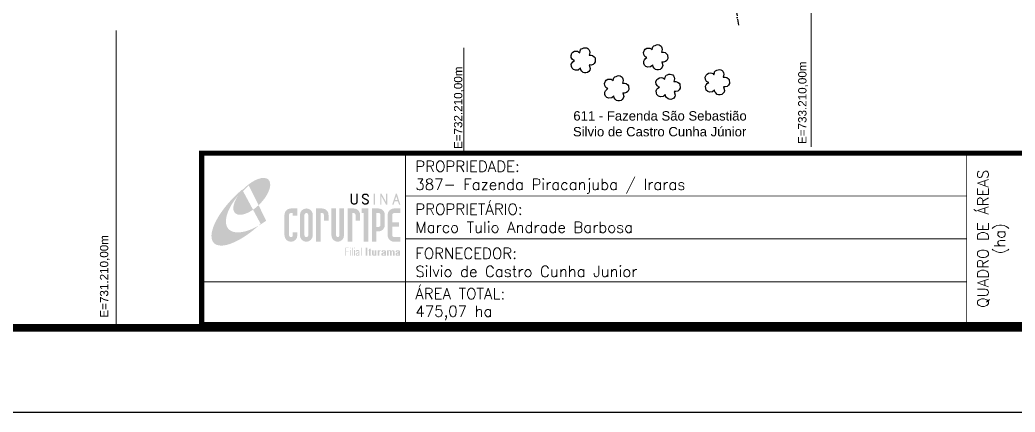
# Model space of a CAD drawing. Header units: inches. Extents: x 729142 to 736360, y 7830028 to 7835131.
# Drawn here: x 730933 to 733797, y 7830028 to 7831157 of the extents above; entities that cross this region are included whole.
import ezdxf
from ezdxf.enums import TextEntityAlignment as Align

# ---------------------------------------------------------------- set-up
doc = ezdxf.new("R2010")
doc.units = ezdxf.units.IN
doc.header["$MEASUREMENT"] = 0
for name, pattern in [('CONTINUO', [0]), ('LIN0', [0]), ('LIN3', [30, 20, -5, 0, -5])]:
    doc.linetypes.add(name, pattern=pattern)
doc.layers.add('GRID', color=4, linetype='Continuous', lineweight=13)
for name, color, linetype in [('MARGEM', 7, 'CONTINUO'), ('MATO', 7, 'Continuous'), ('REDE ELETRICA', 7, 'Continuous'), ('TEXTOS', 7, 'Continuous')]:
    doc.layers.add(name, color=color, linetype=linetype)
doc.styles.add('ARIAL', font='arial.ttf', dxfattribs={"height": 10})
doc.styles.add('SIMPLEX', font='simplex', dxfattribs={"height": 0.2})

# ---------------------------------------------------------------- blocks, each defined once
blk = doc.blocks.new('A$C21C13DF3')
h = blk.add_hatch(color=20)
edge = h.paths.add_edge_path()
edge.add_ellipse((23.81, 35.23), major_axis=(-9.9, -9.89), ratio=0.469426, start_angle=292.73277, end_angle=601.25787)
edge.add_ellipse((28.75, 32.68), major_axis=(18.74, 16.74), ratio=0.457614, start_angle=79.90686, end_angle=107.91393)
edge = h.paths.add_edge_path()
edge.add_ellipse((22.01, 27.72), major_axis=(20.67, 20.14), ratio=0.386848, start_angle=63.96117, end_angle=264.59932)
edge.add_ellipse((28.75, 32.68), major_axis=(18.74, 16.74), ratio=0.457614, start_angle=107.91393, end_angle=245.11815, ccw=False)
edge.add_ellipse((23.81, 35.23), major_axis=(-9.9, -9.89), ratio=0.469426, start_angle=241.25787, end_angle=292.73277, ccw=False)
for color, points in [(20, [(17.83, 38.71), (15.92, 36.77), (15.75, 35.93), (16.24, 35.53), (16.66, 36.37), (23.77, 43.45), (22.3, 42.48), (20.57, 41.18)]), (7, [(86.58, 36.9), (85.81, 36.9), (85.81, 32.21, -0.414214), (84.7, 31.1), (84.24, 31.1, -0.414214), (83.13, 32.21), (83.13, 36.9), (82.35, 36.9), (82.35, 32.21, 0.414214), (84.24, 30.32), (84.7, 30.32, 0.414214), (86.58, 32.21)]), (7, [(91.44, 36.9), (90.75, 36.9, 0.396318), (88.98, 35.24), (88.98, 35.16, 0.151912), (89.5, 34.05), (89.6, 33.97), (92.15, 32.61), (93.14, 32.35, 0.12407), (92.64, 33.22), (90.03, 34.62, -0.13192), (89.76, 35.23, -0.385578), (90.75, 36.13), (91.44, 36.13, -0.414214), (92.43, 35.13), (93.21, 35.13, 0.414214)]), (7, [(92.43, 35.13), (93.21, 35.13, 0.414214), (91.44, 36.9), (90.75, 36.9, 0.396318), (88.98, 35.24), (88.98, 35.16, 0.151912), (89.5, 34.05), (89.6, 33.97), (92.15, 32.61), (92.15, 32.61, -0.131921), (92.43, 32, -0.385578), (91.44, 31.1), (90.75, 31.1, -0.414214), (89.75, 32.09), (88.98, 32.09, 0.414214), (90.75, 30.32), (91.44, 30.32, 0.402546), (93.21, 32.02, 0.165292), (92.64, 33.22), (90.03, 34.62, -0.13192), (89.76, 35.23, -0.385578), (90.75, 36.13), (91.44, 36.13, -0.414214)]), (7, [(45.9, 18.47), (43.17, 18.47), (43.17, 12.16, 1), (50.82, 12.16), (50.82, 13.95), (48.1, 13.95), (48.1, 12.16, -1), (45.9, 12.16)])]:
    blk.add_hatch(color=color).paths.add_polyline_path(points)
h = blk.add_hatch(color=7)
h.paths.add_polyline_path([(96.69, 36.9), (95.91, 36.9), (95.91, 30.32), (96.69, 30.32)])
h.paths.add_polyline_path([(99.85, 30.32), (100.63, 30.32), (100.63, 35.19), (103.35, 30.32), (104.08, 30.32), (104.08, 36.9), (103.31, 36.9), (103.31, 31.98), (100.55, 36.9), (99.85, 36.9)])
h.paths.add_polyline_path([(106.96, 30.32), (107.77, 30.32), (108.39, 32.21), (110.39, 32.21), (111, 30.32), (111.82, 30.32), (109.67, 36.9), (109.11, 36.9)])
h.paths.add_polyline_path([(109.39, 35.27), (110.14, 32.98), (108.64, 32.98)], flags=16)
h = blk.add_hatch(color=7)
h.paths.add_polyline_path([(47, 28.06, 0.414214), (43.17, 24.23), (43.17, 18.47), (45.9, 18.47), (45.9, 24.23, -0.414214), (47, 25.33), (48.1, 25.33), (48.1, 23.74), (50.82, 23.74), (50.82, 28.06)])
h.paths.add_polyline_path([(65.43, 25.33, -0.414214), (66.53, 24.23), (66.53, 20.9), (69.25, 20.9), (69.25, 23.97, 0.433937), (65.43, 28.06), (61.9, 28.06), (61.9, 18.47), (64.63, 18.47), (64.63, 25.33)])
h.paths.add_polyline_path([(64.63, 18.47), (61.9, 18.47), (61.9, 8.34), (64.63, 8.34)])
h.paths.add_polyline_path([(71.02, 18.47), (73.74, 18.47), (73.74, 28.06), (71.02, 28.06)])
h.paths.add_polyline_path([(78.41, 28.06), (75.7, 28.06), (75.7, 18.47), (78.41, 18.47)])
h.paths.add_polyline_path([(75.7, 12.03, -1), (73.74, 12.03), (73.74, 18.47), (71.02, 18.47), (71.02, 12.03, 1), (78.41, 12.03), (78.41, 18.47), (75.7, 18.47)])
h.paths.add_polyline_path([(80.63, 18.47), (83.36, 18.47), (83.36, 25.33), (84.16, 25.33, -0.414214), (85.26, 24.23), (85.26, 20.9), (87.97, 20.9), (87.97, 23.97, 0.433937), (84.16, 28.06), (80.63, 28.06)])
h.paths.add_polyline_path([(83.36, 18.47), (80.63, 18.47), (80.63, 8.34), (83.36, 8.34)])
h.paths.add_polyline_path([(90, 18.47), (92.74, 18.47), (92.74, 28.06), (88.96, 28.06), (88.96, 25.31), (90, 25.31)])
h.paths.add_polyline_path([(92.74, 18.47), (90, 18.47), (90, 8.34), (92.74, 8.34)])
h.paths.add_polyline_path([(94.94, 18.47), (97.54, 18.47), (97.54, 25.45), (98.78, 25.45, -0.450417), (100, 24.08), (100, 18.47), (102.61, 18.47, 0.002307), (102.61, 18.5, 0.005282), (102.6, 18.59, -0.000938), (102.6, 18.57), (102.6, 23.97, 0.433937), (98.79, 28.06), (94.94, 28.06)])
h.paths.add_polyline_path([(94.94, 8.34), (97.54, 8.34), (97.54, 14.49), (98.79, 14.49, 0.426056), (102.61, 18.47), (100, 18.47), (100, 18.46, -0.450417), (98.78, 17.09), (97.54, 17.09), (97.54, 18.47), (94.94, 18.47)])
h.paths.add_polyline_path([(104.29, 18.47), (110.96, 18.47), (110.96, 19.92), (107.02, 19.92), (107.02, 24.23, -0.414214), (108.11, 25.33), (111.71, 25.33), (111.71, 28.06), (108.11, 28.06, 0.414214), (104.29, 24.23)])
h.paths.add_polyline_path([(107.02, 17.22), (110.96, 17.22), (110.96, 18.47), (104.29, 18.47), (104.29, 12.16, 0.414214), (108.11, 8.34), (111.71, 8.34), (111.71, 11.07), (108.11, 11.07, -0.414214), (107.02, 12.16)])
h = blk.add_hatch(color=7)
h.paths.add_polyline_path([(52.3, 24.23), (52.3, 12.16, 1), (59.95, 12.16, 0.016978), (59.95, 12.42), (59.95, 23.97, 0.433937), (56.13, 28.06), (56.12, 28.06, 0.41391)])
h.paths.add_polyline_path([(57.24, 24.23), (57.24, 12.16, -1), (55.02, 12.16), (55.02, 24.23, -1)], flags=16)
h = blk.add_hatch(color=252)
h.paths.add_polyline_path([(79.68, 4.68), (81.14, 4.68), (81.14, 4.89), (79.16, 4.89), (79.16, 0), (79.68, 0), (79.68, 2.45), (81.14, 2.45), (81.14, 2.7), (79.68, 2.7)])
h.paths.add_polyline_path([(82.41, 3.43), (81.92, 3.43), (81.92, 0), (82.41, 0)])
h.paths.add_polyline_path([(82.4, 4.89), (81.88, 4.89), (81.88, 4.42), (82.4, 4.42)])
h.paths.add_polyline_path([(83.61, 4.89), (83.12, 4.89), (83.12, 0), (83.61, 0)])
h.paths.add_polyline_path([(84.84, 4.89), (84.33, 4.89), (84.33, 4.42), (84.84, 4.42)])
h.paths.add_polyline_path([(84.86, 3.43), (84.37, 3.43), (84.37, 0), (84.86, 0)])
h.paths.add_polyline_path([(86.62, 3.43), (86.24, 3.43, 0.414214), (85.32, 2.51), (85.32, 2.44), (85.84, 2.44), (85.84, 2.51, -0.414214), (86.24, 2.92), (86.62, 2.92, -0.414214), (87.03, 2.51), (87.03, 2.17), (86.45, 1.96), (87.55, 1.96), (87.55, 2.51, 0.414214)])
h.paths.add_polyline_path([(87.03, 1.62), (87.03, 0.93, -0.031074), (87.03, 0.87), (87.55, 0.87), (87.55, 1.96), (86.45, 1.96), (85.93, 1.77, 0.315504), (85.32, 0.91, 0.008635), (85.32, 0.87), (85.84, 0.87, -0.024662), (85.84, 0.91, -0.309088), (86.11, 1.29)])
h.paths.add_polyline_path([(86.46, 0.52), (86.24, 0.52, -0.378712), (85.84, 0.87), (85.32, 0.87, 0.398195), (86.22, 0), (86.46, 0)])
h.paths.add_polyline_path([(87.55, 0.87), (87.03, 0.87, -0.378271), (86.62, 0.52), (86.46, 0.52), (86.46, 0), (86.73, 0, 0.402274), (87.03, 0.3), (87.03, 0.31, -0.010234), (87.03, 0.3), (87.03, 0), (87.55, 0)])
h.paths.add_polyline_path([(88.95, 4.89), (88.45, 4.89), (88.45, 0), (88.95, 0)])
h = blk.add_hatch(color=252)
h.paths.add_polyline_path([(92.23, 4.83), (91.26, 4.83), (91.26, 0), (92.23, 0)])
h.paths.add_polyline_path([(93.14, 2.99), (93.14, 0.49, 0.360578), (93.58, 0), (94.61, 0), (94.61, 0.34), (94.3, 0.34), (94.21, 0.36), (94.16, 0.4), (94.13, 0.49), (94.13, 2.99), (94.61, 2.99), (94.61, 3.33), (94.13, 3.33), (94.13, 4.33), (93.14, 3.98), (93.14, 3.33), (92.69, 3.33), (92.69, 2.99)])
h.paths.add_polyline_path([(95.92, 3.33), (94.95, 3.33), (94.95, 1.1, 0.576084), (96.68, 0.19), (96.68, 0), (97.64, 0), (97.64, 3.33), (96.68, 3.33), (96.68, 1.07, -1), (95.92, 1.07)])
h.paths.add_polyline_path([(98.39, 0), (99.31, 0), (99.31, 2.42, -0.266282), (100.11, 2.88), (100.11, 3.33, 0.179334), (99.31, 3.03), (99.31, 3.33), (98.39, 3.33)])
h.paths.add_polyline_path([(102.33, 2.51), (102.33, 2.29), (100.99, 1.74, 0.305221), (100.61, 1.17, -0.000003), (100.61, 1.17), (100.61, 0.62, 0.414214), (101.22, 0), (101.9, 0, 0.288938), (102.35, 0.21), (102.35, 0), (103.33, 0), (103.33, 2.41, 0.414214), (102.4, 3.33), (101.53, 3.33, 0.435871), (100.61, 2.34), (100.61, 2.29), (101.6, 2.29), (101.6, 2.51, -1)])
h.paths.add_polyline_path([(102.22, 1.45), (102.35, 1.45), (102.35, 0.79, -0.414214), (102.04, 0.48), (101.91, 0.48, -0.414214), (101.6, 0.79), (101.6, 0.84, -0.414214)], flags=16)
h.paths.add_polyline_path([(108.34, 0), (107.35, 0), (107.35, 2.41, 0.999999), (106.6, 2.48), (106.6, 0), (105.62, 0), (105.62, 2.41, 0.682557), (104.87, 2.7), (104.87, 0), (103.89, 0), (103.89, 3.33), (104.87, 3.33), (104.87, 3.04, -0.208518), (105.55, 3.33), (105.67, 3.33, -0.272407), (106.48, 2.86, -0.272407), (107.29, 3.33), (107.41, 3.33, -0.414214), (108.34, 2.41)])
h.paths.add_polyline_path([(109.95, 2.29), (109.95, 2.51, -1), (110.68, 2.51), (110.68, 2.29), (109.33, 1.74, 0.305221), (108.95, 1.17, -0.000003), (108.95, 1.17), (108.95, 0.62, 0.414214), (109.56, 0), (110.25, 0, 0.288938), (110.69, 0.21), (110.69, 0), (111.67, 0), (111.67, 2.41, 0.414214), (110.75, 3.33), (109.87, 3.33, 0.435871), (108.95, 2.34), (108.95, 2.29)])
h.paths.add_polyline_path([(110.56, 1.45), (110.69, 1.45), (110.69, 0.79, -0.414214), (110.38, 0.48), (110.25, 0.48, -0.414214), (109.95, 0.79), (109.95, 0.84, -0.414214)], flags=16)

msp = doc.modelspace()

# ---------------------------------------------------------------- linework, layer by layer
at = {"layer": 'GRID', "color": 134}
for points in [[(733210, 7830791.9), (733210, 7831321.2)], [(731210, 7830270.7), (731210, 7831126.2)], [(732210, 7830773.6), (732210, 7831076.5)]]:
    msp.add_lwpolyline(points, dxfattribs=at)
at = {"layer": 'MARGEM', "color": 174, "linetype": 'LIN0', "flags": 128}
msp.add_lwpolyline([(736359.5, 7835130.7), (729142.4, 7835130.7), (729142.4, 7830027.7), (736359.5, 7830027.7)], close=True, dxfattribs=at)
for points, const_width in [([(736116.5, 7834887.7), (729385.4, 7834887.7), (729385.4, 7830270.7), (736116.5, 7830270.7)], 22.1), ([(731455.8, 7830773.6), (736117.2, 7830773.6), (736116.5, 7830279.6), (731455.8, 7830279.6)], 14.7)]:
    msp.add_lwpolyline(points, close=True, dxfattribs=dict(at, const_width=const_width))
for points, const_width in [([(731455.8, 7830773.6), (734356.8, 7830773.6)], 14.7), ([(732042.8, 7830773.6), (732042.8, 7830279.6)], 2.45), ([(733657.8, 7830773.6), (733657.8, 7830285.6)], 2.45), ([(732042.8, 7830650.1), (733657.8, 7830650.1)], 2.45), ([(732042.8, 7830526.6), (733657.8, 7830526.6)], 2.45), ([(731455.8, 7830403.1), (733657.8, 7830403.1)], 2.45)]:
    msp.add_lwpolyline(points, dxfattribs=dict(at, const_width=const_width))
at = {"layer": 'MATO', "color": 94, "linetype": 'CONTINUO'}
for points in [[(732754.4, 7831026.9, -560.1), (732748.1, 7831021.6, -560.1), (732740.1, 7831020.7, -560.1), (732734.4, 7831022.9, -560.1), (732730.4, 7831026.9, -560.1), (732728.7, 7831031.4, -560.1), (732728.3, 7831038.1, -560.1), (732730.4, 7831042.4, -560.1), (732732.7, 7831045.5, -560.1), (732737.3, 7831048.6, -560.1), (732734.4, 7831049.5, -560.1), (732731.5, 7831051.9, -560.1), (732728.1, 7831057.3, -560.1), (732727.5, 7831063.6, -560.1), (732730, 7831070.3, -560.1), (732732.5, 7831072.6, -560.1), (732737.2, 7831075.5, -560.1), (732742.1, 7831076.2, -560.1), (732746.1, 7831075.6, -560.1), (732749.2, 7831074.2, -560.1), (732752.6, 7831071.1, -560.1), (732753.6, 7831076.9, -560.1), (732754.5, 7831079.2, -560.1), (732757, 7831082.5, -560.1), (732760.8, 7831083.9, -560.1), (732764.5, 7831085.5, -560.1), (732768.7, 7831085.9, -560.1), (732772.6, 7831085.3, -560.1), (732775.8, 7831083.6, -560.1), (732778.2, 7831081.1, -560.1), (732780.3, 7831077, -560.1), (732781.1, 7831072.4, -560.1), (732779.2, 7831064.3, -560.1), (732784.9, 7831064.3, -560.1), (732789.6, 7831063.2, -560.1), (732794.1, 7831059.7, -560.1), (732796.5, 7831056.9, -560.1), (732797.2, 7831045.7, -560.1), (732794.5, 7831040.6, -560.1), (732790.8, 7831037.3, -560.1), (732785.1, 7831035.8, -560.1), (732780, 7831036.2, -560.1), (732782.7, 7831025.7, -560.1), (732781.5, 7831021.3, -560.1), (732778.5, 7831017, -560.1), (732775.1, 7831014.4, -560.1), (732770.4, 7831013.2, -560.1), (732765.7, 7831013.5, -560.1), (732762.2, 7831014.5, -560.1), (732758.1, 7831018.4, -560.1), (732755.4, 7831022, -560.1), (732754.6, 7831027.4, -560.1)], [(732545.9, 7831018.1, -560.1), (732539.7, 7831012.9, -560.1), (732531.7, 7831012, -560.1), (732526, 7831014.2, -560.1), (732521.9, 7831018.1, -560.1), (732520.3, 7831022.7, -560.1), (732519.8, 7831029.4, -560.1), (732522, 7831033.6, -560.1), (732524.3, 7831036.7, -560.1), (732528.9, 7831039.9, -560.1), (732526, 7831040.8, -560.1), (732523.1, 7831043.2, -560.1), (732519.7, 7831048.5, -560.1), (732519.1, 7831054.9, -560.1), (732521.5, 7831061.5, -560.1), (732524.1, 7831063.9, -560.1), (732528.8, 7831066.7, -560.1), (732533.7, 7831067.4, -560.1), (732537.6, 7831066.8, -560.1), (732540.8, 7831065.4, -560.1), (732544.2, 7831062.4, -560.1), (732545.2, 7831068.2, -560.1), (732546.1, 7831070.5, -560.1), (732548.6, 7831073.7, -560.1), (732552.4, 7831075.1, -560.1), (732556.1, 7831076.8, -560.1), (732560.3, 7831077.1, -560.1), (732564.2, 7831076.6, -560.1), (732567.4, 7831074.9, -560.1), (732569.8, 7831072.3, -560.1), (732571.9, 7831068.2, -560.1), (732572.7, 7831063.6, -560.1), (732570.8, 7831055.5, -560.1), (732576.5, 7831055.6, -560.1), (732581.2, 7831054.5, -560.1), (732585.6, 7831050.9, -560.1), (732588.1, 7831048.1, -560.1), (732588.8, 7831036.9, -560.1), (732586, 7831031.9, -560.1), (732582.4, 7831028.5, -560.1), (732576.6, 7831027, -560.1), (732571.6, 7831027.5, -560.1), (732574.3, 7831017, -560.1), (732573.1, 7831012.5, -560.1), (732570, 7831008.3, -560.1), (732566.7, 7831005.6, -560.1), (732562, 7831004.4, -560.1), (732557.3, 7831004.7, -560.1), (732553.7, 7831005.7, -560.1), (732549.7, 7831009.7, -560.1), (732547, 7831013.3, -560.1), (732546.1, 7831018.7, -560.1)], [(732642.3, 7830937.6, -560.1), (732636, 7830932.4, -560.1), (732628, 7830931.4, -560.1), (732622.3, 7830933.7, -560.1), (732618.3, 7830937.6, -560.1), (732616.6, 7830942.2, -560.1), (732616.2, 7830948.9, -560.1), (732618.3, 7830953.1, -560.1), (732620.6, 7830956.2, -560.1), (732625.2, 7830959.4, -560.1), (732622.3, 7830960.3, -560.1), (732619.4, 7830962.7, -560.1), (732616, 7830968, -560.1), (732615.4, 7830974.4, -560.1), (732617.9, 7830981, -560.1), (732620.4, 7830983.4, -560.1), (732625.1, 7830986.2, -560.1), (732630, 7830986.9, -560.1), (732634, 7830986.3, -560.1), (732637.1, 7830984.9, -560.1), (732640.5, 7830981.8, -560.1), (732641.5, 7830987.7, -560.1), (732642.4, 7830990, -560.1), (732644.9, 7830993.2, -560.1), (732648.7, 7830994.6, -560.1), (732652.4, 7830996.2, -560.1), (732656.6, 7830996.6, -560.1), (732660.5, 7830996.1, -560.1), (732663.7, 7830994.4, -560.1), (732666.1, 7830991.8, -560.1), (732668.2, 7830987.7, -560.1), (732669, 7830983.1, -560.1), (732667.1, 7830975, -560.1), (732672.8, 7830975.1, -560.1), (732677.5, 7830973.9, -560.1), (732682, 7830970.4, -560.1), (732684.4, 7830967.6, -560.1), (732685.1, 7830956.4, -560.1), (732682.4, 7830951.4, -560.1), (732678.7, 7830948, -560.1), (732673, 7830946.5, -560.1), (732667.9, 7830946.9, -560.1), (732670.6, 7830936.5, -560.1), (732669.4, 7830932, -560.1), (732666.4, 7830927.7, -560.1), (732663, 7830925.1, -560.1), (732658.3, 7830923.9, -560.1), (732653.6, 7830924.2, -560.1), (732650.1, 7830925.2, -560.1), (732646, 7830929.2, -560.1), (732643.3, 7830932.8, -560.1), (732642.5, 7830938.2, -560.1)], [(732790.3, 7830942, -560.1), (732784, 7830936.7, -560.1), (732776, 7830935.8, -560.1), (732770.3, 7830938, -560.1), (732766.3, 7830942, -560.1), (732764.6, 7830946.5, -560.1), (732764.2, 7830953.2, -560.1), (732766.3, 7830957.5, -560.1), (732768.6, 7830960.6, -560.1), (732773.2, 7830963.7, -560.1), (732770.3, 7830964.7, -560.1), (732767.4, 7830967, -560.1), (732764, 7830972.4, -560.1), (732763.4, 7830978.7, -560.1), (732765.9, 7830985.4, -560.1), (732768.4, 7830987.7, -560.1), (732773.1, 7830990.6, -560.1), (732778, 7830991.3, -560.1), (732782, 7830990.7, -560.1), (732785.1, 7830989.3, -560.1), (732788.5, 7830986.2, -560.1), (732789.5, 7830992, -560.1), (732790.4, 7830994.4, -560.1), (732792.9, 7830997.6, -560.1), (732796.7, 7830999, -560.1), (732800.4, 7831000.6, -560.1), (732804.6, 7831001, -560.1), (732808.5, 7831000.4, -560.1), (732811.7, 7830998.8, -560.1), (732814.1, 7830996.2, -560.1), (732816.2, 7830992.1, -560.1), (732817, 7830987.5, -560.1), (732815.1, 7830979.4, -560.1), (732820.8, 7830979.5, -560.1), (732825.5, 7830978.3, -560.1), (732830, 7830974.8, -560.1), (732832.5, 7830972, -560.1), (732833.1, 7830960.8, -560.1), (732830.4, 7830955.8, -560.1), (732826.7, 7830952.4, -560.1), (732821, 7830950.9, -560.1), (732815.9, 7830951.3, -560.1), (732818.6, 7830940.8, -560.1), (732817.4, 7830936.4, -560.1), (732814.4, 7830932.1, -560.1), (732811, 7830929.5, -560.1), (732806.3, 7830928.3, -560.1), (732801.6, 7830928.6, -560.1), (732798.1, 7830929.6, -560.1), (732794, 7830933.6, -560.1), (732791.3, 7830937.1, -560.1), (732790.5, 7830942.5, -560.1)], [(732932.1, 7830955.1, -560.1), (732925.9, 7830949.9, -560.1), (732917.9, 7830948.9, -560.1), (732912.2, 7830951.2, -560.1), (732908.2, 7830955.1, -560.1), (732906.5, 7830959.7, -560.1), (732906, 7830966.4, -560.1), (732908.2, 7830970.6, -560.1), (732910.5, 7830973.7, -560.1), (732915.1, 7830976.9, -560.1), (732912.2, 7830977.8, -560.1), (732909.3, 7830980.2, -560.1), (732905.9, 7830985.5, -560.1), (732905.3, 7830991.9, -560.1), (732907.7, 7830998.5, -560.1), (732910.3, 7831000.9, -560.1), (732915, 7831003.7, -560.1), (732919.9, 7831004.4, -560.1), (732923.9, 7831003.8, -560.1), (732927, 7831002.4, -560.1), (732930.4, 7830999.3, -560.1), (732931.4, 7831005.2, -560.1), (732932.3, 7831007.5, -560.1), (732934.8, 7831010.7, -560.1), (732938.6, 7831012.1, -560.1), (732942.3, 7831013.7, -560.1), (732946.5, 7831014.1, -560.1), (732950.4, 7831013.6, -560.1), (732953.6, 7831011.9, -560.1), (732956, 7831009.3, -560.1), (732958.1, 7831005.2, -560.1), (732958.9, 7831000.6, -560.1), (732957, 7830992.5, -560.1), (732962.7, 7830992.6, -560.1), (732967.4, 7830991.4, -560.1), (732971.9, 7830987.9, -560.1), (732974.3, 7830985.1, -560.1), (732975, 7830973.9, -560.1), (732972.2, 7830968.9, -560.1), (732968.6, 7830965.5, -560.1), (732962.8, 7830964, -560.1), (732957.8, 7830964.4, -560.1), (732960.5, 7830954, -560.1), (732959.3, 7830949.5, -560.1), (732956.2, 7830945.3, -560.1), (732952.9, 7830942.6, -560.1), (732948.2, 7830941.4, -560.1), (732943.5, 7830941.7, -560.1), (732940, 7830942.7, -560.1), (732935.9, 7830946.7, -560.1), (732933.2, 7830950.3, -560.1), (732932.3, 7830955.7, -560.1)]]:
    msp.add_polyline3d(points, dxfattribs=at)
at = {"layer": 'REDE ELETRICA', "color": 1, "linetype": 'LIN3'}
msp.add_lwpolyline([(732521.1, 7834253), (733001, 7831141.7)], dxfattribs=at)

# ---------------------------------------------------------------- block references
at = {"layer": 'MARGEM', "linetype": 'ByBlock', "xscale": 4.86, "yscale": 4.86, "zscale": 4.86}
msp.add_blockref('A$C21C13DF3', (731484.4, 7830477.8), dxfattribs=at)

# ---------------------------------------------------------------- texts
at = {"layer": 'GRID', "color": 174, "style": 'ARIAL'}
for s, p in [('E=733.210,00m', (733196.6, 7830799.8)), ('E=732.210,00m', (732206, 7830785.3)), ('E=731.210,00m', (731187.1, 7830299.9))]:
    msp.add_text(s, height=24, rotation=90, dxfattribs=at).set_placement(p)
at = {"layer": 'MARGEM', "linetype": 'Continuous', "lineweight": 9, "style": 'SIMPLEX'}
for s, p in [('PROPRIEDADE:', (732070.8, 7830751.2)), ('PROPRIETÁRIO:', (732070.8, 7830627.7)), ('FORNECEDOR:', (732070.8, 7830500.5)), ('ÁREA TOTAL:', (732070.8, 7830384.4))]:
    msp.add_text(s, height=31.59, dxfattribs=at).set_placement(p, align=Align.TOP_LEFT)
at = {"layer": 'MARGEM', "linetype": 'Continuous', "style": 'SIMPLEX'}
for s, p in [('QUADRO DE ÁREAS', (733704.5, 7830526.9)), ('(ha)', (733752.9, 7830526.9))]:
    msp.add_text(s, height=31.59, rotation=90, dxfattribs=at).set_placement(p, align=Align.MIDDLE_CENTER)
for s, p in [('387- Fazenda Piracanjuba / Iraras', (732070.8, 7830699.2)), ('Marco Tulio Andrade Barbosa', (732070.8, 7830575.7)), ('Silvio de Castro Cunha Junior', (732070.8, 7830448.5)), ('475,07 ha', (732070.8, 7830334.1))]:
    msp.add_text(s, height=31.59, dxfattribs=at).set_placement(p, align=Align.TOP_LEFT)
at = {"layer": 'TEXTOS', "style": 'ARIAL'}
for s, p in [('611 - Fazenda São Sebastião', (732525.6, 7830867.3)), ('Silvio de Castro Cunha Júnior', (732524.5, 7830821.8))]:
    msp.add_text(s, height=27, dxfattribs=at).set_placement(p)

doc.saveas('drawing.dxf')
